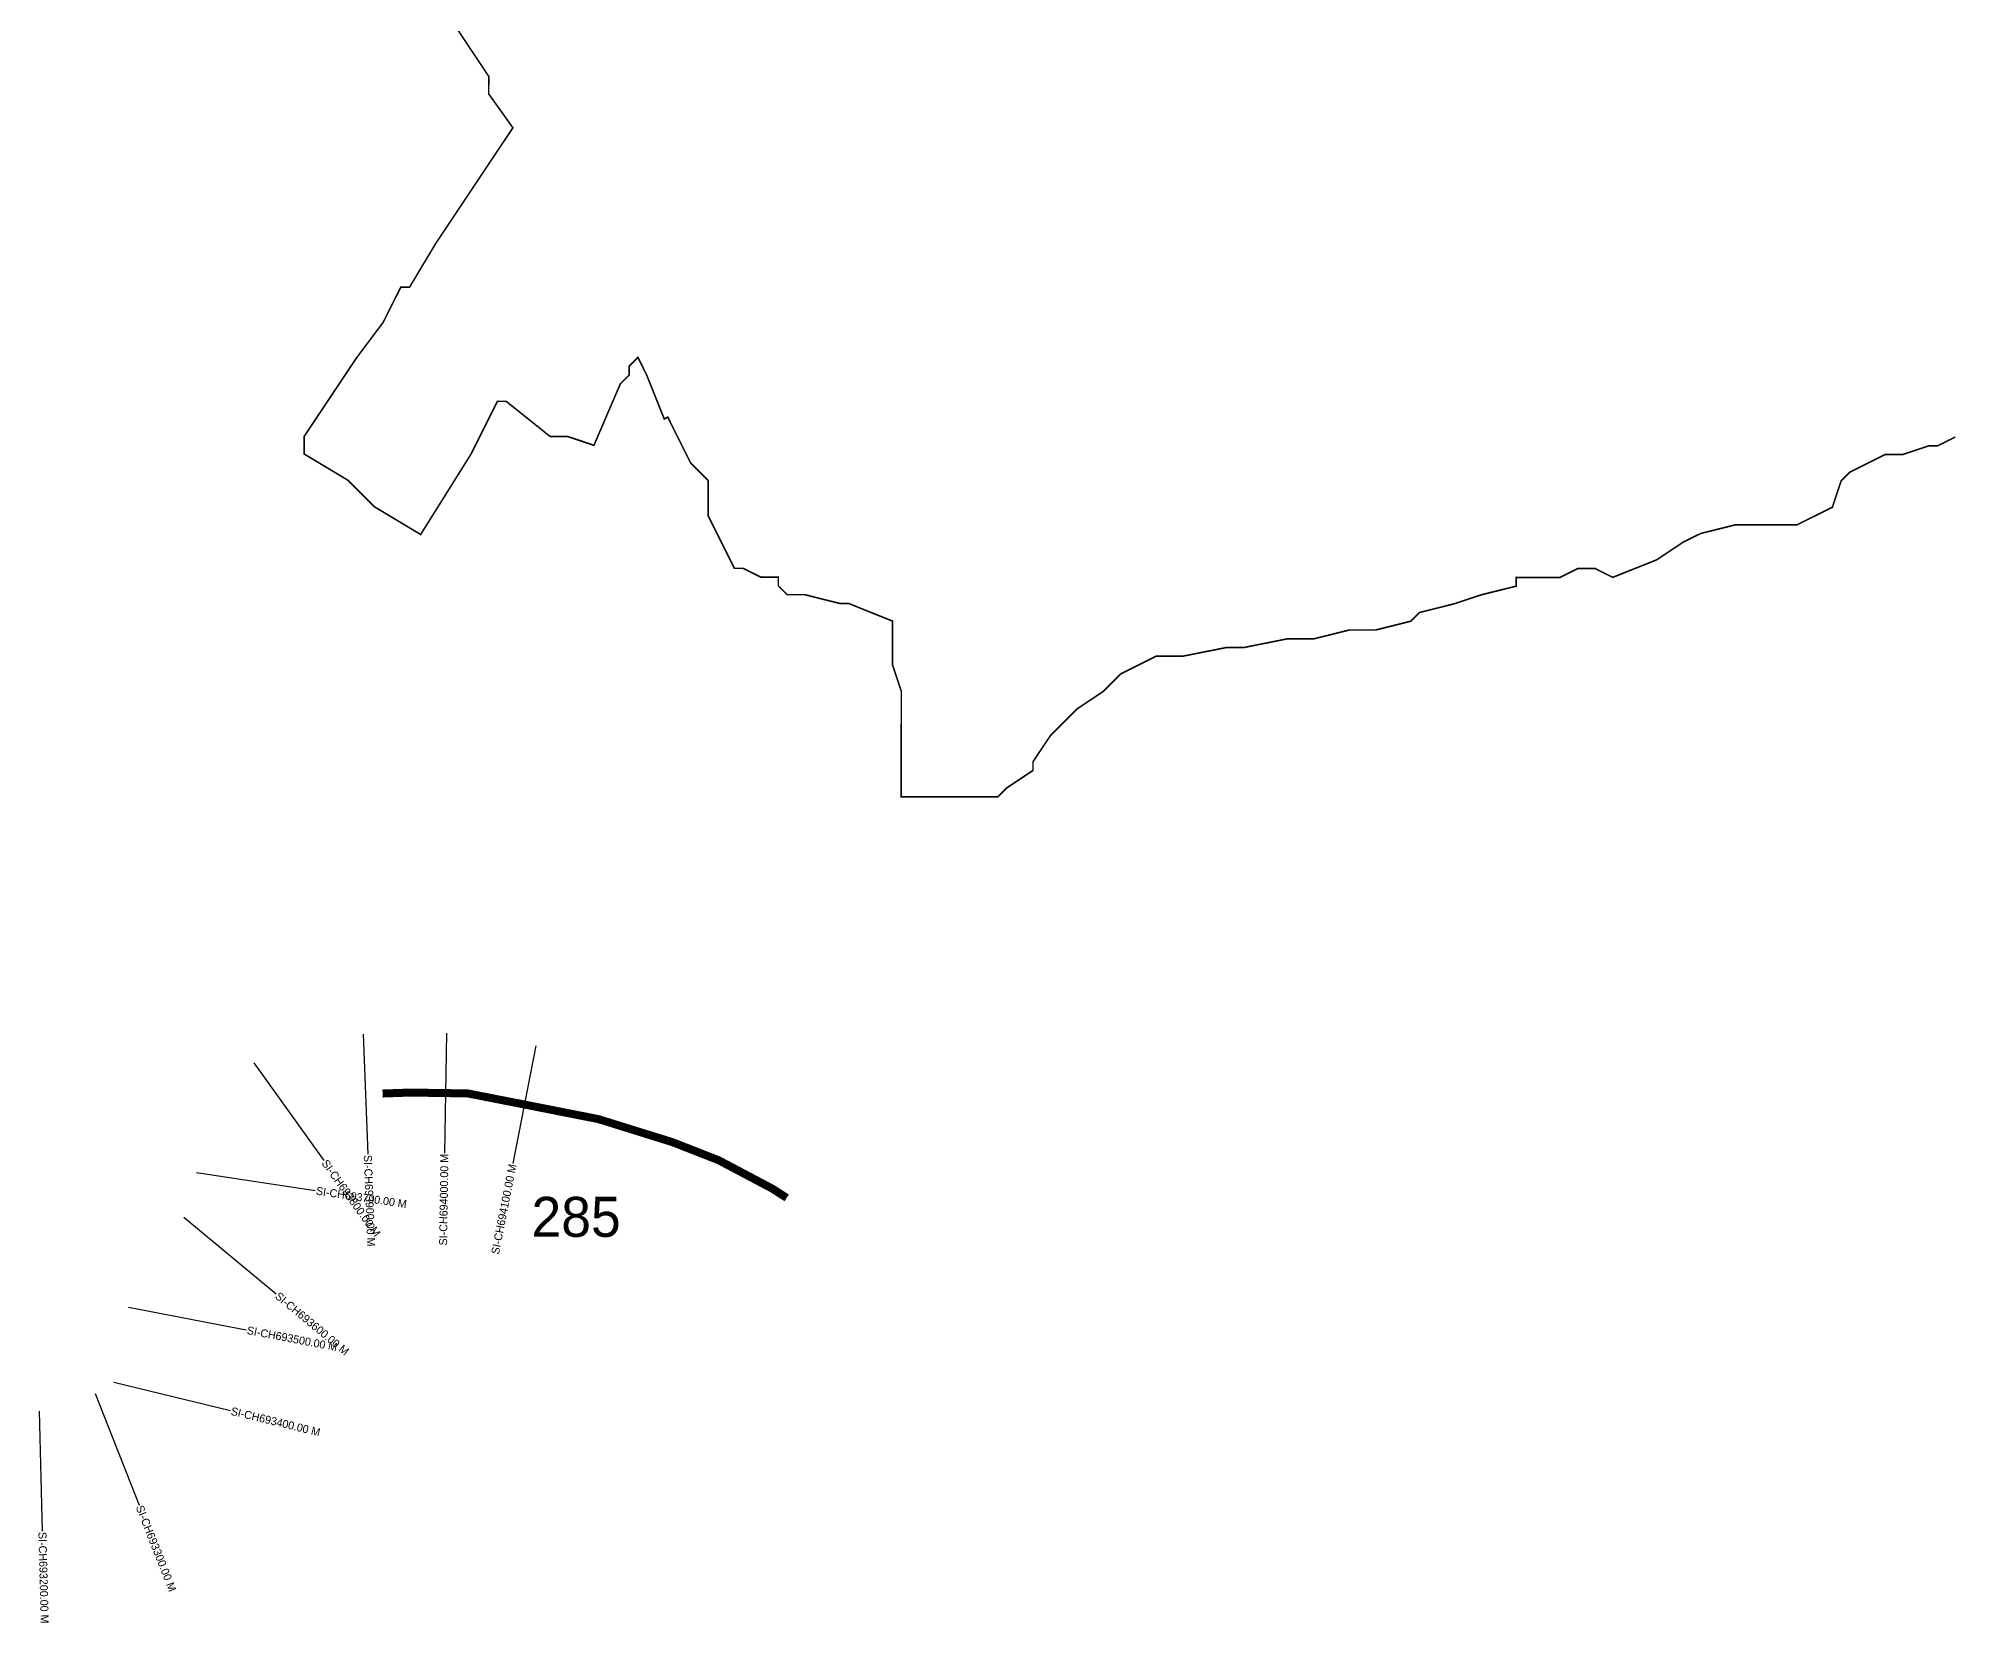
# Model space of a CAD drawing. Header units: metres. Extents: x 339539 to 346805, y 1761940 to 1765901.
# Drawn here: x 342813 to 345206, y 1761940 to 1763920 of the extents above; entities that cross this region are included whole.
import ezdxf
from ezdxf.enums import TextEntityAlignment as Align

# ---------------------------------------------------------------- set-up
doc = ezdxf.new("R2010")
doc.units = ezdxf.units.M
for name, color, linetype in [('ARTIFICIALLY PROTECTED', 4, 'Continuous'), ('CS', 134, 'Continuous'), ('CSMark', 6, 'Continuous')]:
    doc.layers.add(name, color=color, linetype=linetype)

msp = doc.modelspace()

# ---------------------------------------------------------------- linework, layer by layer
at = {"color": 6, "const_width": 2}
msp.add_lwpolyline([(345209, 1763422.1), (345187, 1763411.1), (345176, 1763411.1), (345143.1, 1763400.1), (345121.1, 1763400.1), (345077.2, 1763378.2), (345066.2, 1763367.2), (345055.2, 1763334.3), (345011.3, 1763312.4), (344934.3, 1763312.4), (344890.5, 1763301.4), (344868.6, 1763290.5), (344835.6, 1763268.5), (344780.7, 1763246.6), (344758.8, 1763257.6), (344736.8, 1763257.6), (344714.9, 1763246.6), (344660, 1763246.6), (344660, 1763235.6), (344616.1, 1763224.7), (344583.1, 1763213.7), (344539.2, 1763202.7), (344528.2, 1763191.8), (344484.3, 1763180.8), (344451.4, 1763180.8), (344407.5, 1763169.9), (344374.5, 1763169.9), (344319.6, 1763158.9), (344297.7, 1763158.9), (344242.8, 1763148), (344209.8, 1763148), (344165.9, 1763126), (344144, 1763104.1), (344111, 1763082.1), (344078.1, 1763049.2), (344056.1, 1763016.3), (344056.1, 1763005.3), (344023.2, 1762983.4), (344012.2, 1762972.4), (343891.4, 1762972.4), (343891.5, 1763104.2), (343880.5, 1763137.1), (343880.5, 1763192), (343825.6, 1763214), (343814.7, 1763214), (343770.8, 1763225), (343748.8, 1763225), (343737.8, 1763236), (343737.8, 1763246.9), (343715.9, 1763246.9), (343693.9, 1763257.9), (343682.9, 1763257.9), (343650, 1763323.8), (343650.1, 1763367.7), (343628.1, 1763389.7), (343599.6, 1763446.8), (343595.2, 1763444.6), (343573.2, 1763499.5), (343562.3, 1763521.5), (343551.3, 1763510.5), (343551.3, 1763499.5), (343540.3, 1763488.5), (343507.3, 1763411.7), (343474.4, 1763422.7), (343452.5, 1763422.7), (343397.6, 1763466.6), (343386.6, 1763466.6), (343353.7, 1763400.8), (343290.7, 1763300.2), (343232.9, 1763334.9), (343200, 1763367.9), (343145.1, 1763400.8), (343145.1, 1763422.8), (343211, 1763521.6), (343243.9, 1763565.5), (343265.9, 1763609.4), (343276.9, 1763609.4), (343309.8, 1763664.3), (343406, 1763808.5), (343375.7, 1763850.9), (343375.8, 1763872.8), (343331.9, 1763938.7)], dxfattribs=at)
at = {"layer": 'ARTIFICIALLY PROTECTED', "const_width": 10, "flags": 128}
msp.add_lwpolyline([(343243.1, 1762601.5), (343277.7, 1762602.7), (343312.5, 1762602.2), (343349.7, 1762601.6), (343421.7, 1762587.5), (343513, 1762569.5), (343605.8, 1762540.6), (343663.4, 1762518), (343730.3, 1762482.6), (343748.2, 1762471.1)], dxfattribs=at)
at = {"layer": 'CS'}
for p, q in [((343218.9, 1762675.7), (343224.6, 1762525.8)), ((343322.9, 1762677.1), (343320.5, 1762527.1)), ((343434.8, 1762661.3), (343405.9, 1762514.2)), ((343082.1, 1762639.7), (343169.7, 1762518)), ((343010.7, 1762502.7), (343159, 1762480.4)), ((342994.8, 1762446.8), (343110.2, 1762351)), ((342925.5, 1762334.3), (343072.8, 1762306.1)), ((342883.7, 1762226.7), (342938.7, 1762087.2)), ((342907.1, 1762240.8), (343052.9, 1762205.3)), ((342813.9, 1762204.5), (342817.8, 1762054.6))]:
    msp.add_line(p, q, dxfattribs=at)

# ---------------------------------------------------------------- texts
at = {"insert": (343429.2, 1762472.4), "char_height": 50, "attachment_point": 1}
msp.add_mtext_dynamic_manual_height_columns('285', width=84.374, gutter_width=1, heights=[74.2], dxfattribs=at)
at = {"layer": 'CSMark'}
for s, rotation, p in [('SI-CH693800.00 M', 305.7572, (343170.3, 1762517.2)), ('SI-CH693900.00 M', 272.1552, (343224.6, 1762524.8)), ('SI-CH693700.00 M', 351.4378, (343160, 1762480.2)), ('SI-CH693600.00 M', 320.3148, (343111, 1762350.4)), ('SI-CH693500.00 M', 349.1704, (343073.8, 1762305.9)), ('SI-CH693400.00 M', 346.2888, (343053.8, 1762205)), ('SI-CH693300.00 M', 291.5149, (342939.1, 1762086.2)), ('SI-CH693200.00 M', 271.4987, (342817.9, 1762053.6))]:
    msp.add_text(s, height=10, rotation=rotation, dxfattribs=at).set_placement(p, align=Align.MIDDLE_LEFT)
for s, rotation, p in [('SI-CH694000.00 M', 89.0929, (343320.5, 1762526.1)), ('SI-CH694100.00 M', 78.8653, (343405.7, 1762513.2))]:
    msp.add_text(s, height=10, rotation=rotation, dxfattribs=at).set_placement(p, align=Align.MIDDLE_RIGHT)

doc.saveas('drawing.dxf')
